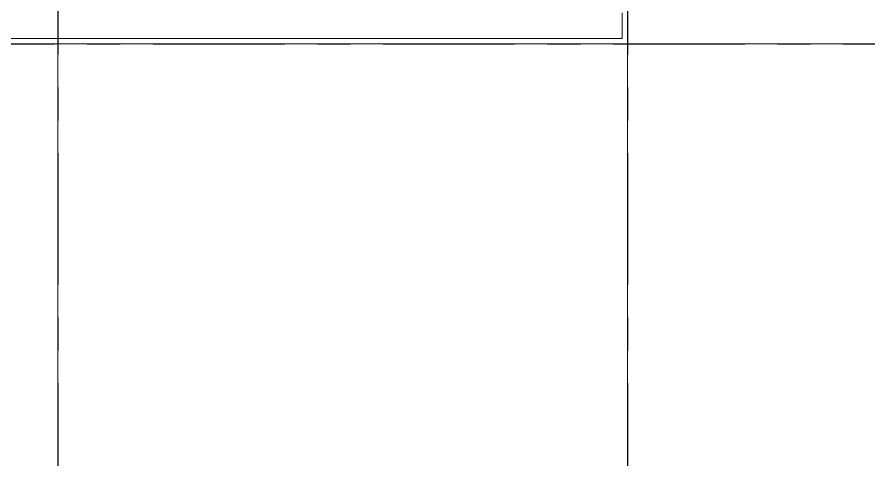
# Model space of a CAD drawing. Header units: millimetres. Extents: x -4000 to 187956, y -58990 to 162485.
# Drawn here: x 160105 to 168334, y -4021 to 259 of the extents above; entities that cross this region are included whole.
import ezdxf

# ---------------------------------------------------------------- set-up
doc = ezdxf.new("R2010")
doc.units = ezdxf.units.MM
doc.linetypes.add('Grid Line', pattern=[2222.5, 1270, -317.5, 317.5, -317.5])
doc.linetypes.add('Grid Line 12_5mm', pattern=[2150, 1250, -300, 300, -300])
doc.layers.add('A-WALL', color=113, linetype='Continuous', lineweight=13)
doc.layers.add('S-GRID', color=1, linetype='Continuous', lineweight=30)

# ---------------------------------------------------------------- blocks, each defined once
blk = doc.blocks.new('CMF2_NHAXUONG_A_rvt-1-0_000')
at = {"layer": 'A-WALL', "color": 90, "lineweight": 15}
for p, q in [((165949.8, 300), (165949.8, 50)), ((165999.8, 50), (165999.8, 300)), ((165949.8, 50), (159645.6, 50)), ((159645.6, 0), (165999.8, 0)), ((165999.8, 0), (165999.8, 50))]:
    blk.add_line(p, q, dxfattribs=at)
at = {"layer": 'A-WALL', "color": 35, "lineweight": 15}
for p in [(165999.8, 300), (125200.2, 0)]:
    blk.add_line(p, (165999.8, 0), dxfattribs=at)
at = {"layer": 'S-GRID', "linetype": 'Grid Line 12_5mm', "lineweight": 9}
for p, q in [((160500, 161185.2), (160500, -16487.4)), ((166000, 161185.2), (166000, -16487.4)), ((-824.3, 0), (183641.1, 0))]:
    blk.add_line(p, q, dxfattribs=at)

msp = doc.modelspace()

# ---------------------------------------------------------------- block references
at = {"lineweight": 5}
msp.add_blockref('CMF2_NHAXUONG_A_rvt-1-0_000', (0, 0), dxfattribs=at)

# ---------------------------------------------------------------- next in the draw order: linework, layer by layer
at = {"layer": 'S-GRID', "linetype": 'Grid Line'}
for p, q in [((160500, 161185.2), (160500, -16487.4)), ((166000, 161185.2), (166000, -16487.4)), ((-824.3, 0), (183641.1, 0))]:
    msp.add_line(p, q, dxfattribs=at)

doc.saveas('drawing.dxf')
